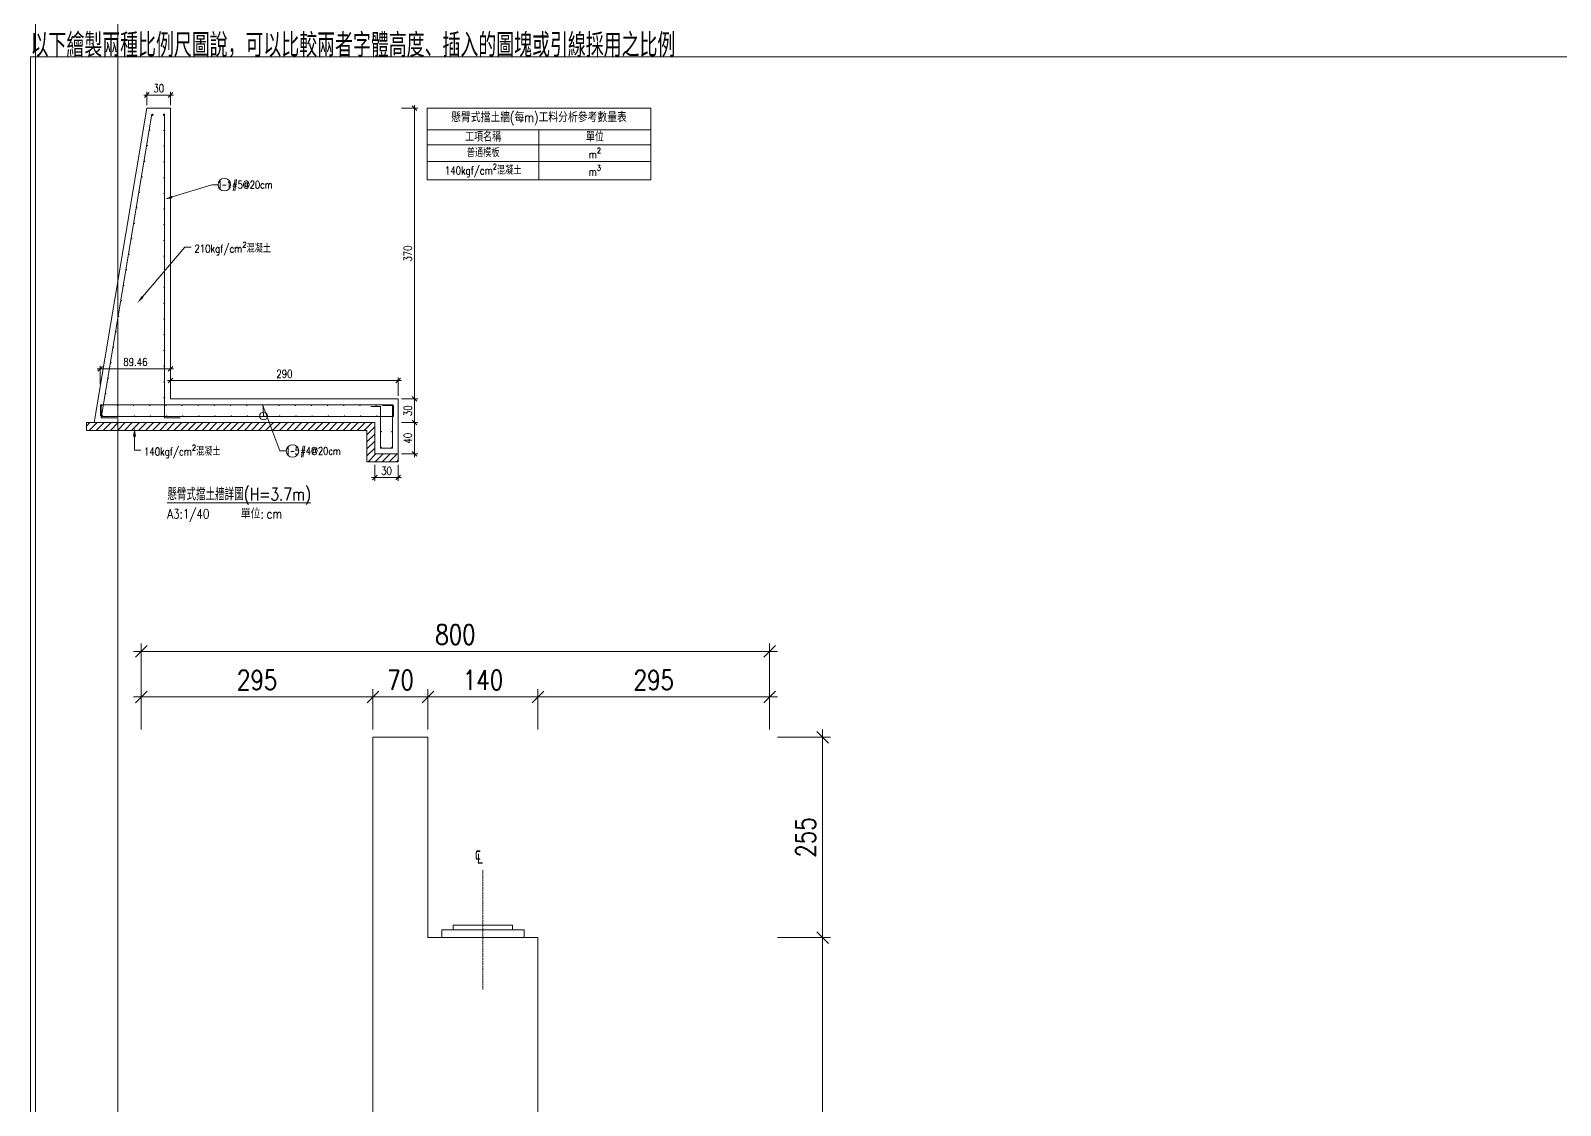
# Model space of a CAD drawing. Header units: metres. Extents: x 32532 to 44888, y 17979 to 24114.
# Drawn here: x 34699 to 36646, y 19413 to 20781 of the extents above; entities that cross this region are included whole.
import ezdxf
from ezdxf import colors
from ezdxf.entities.mleader import LeaderData, LeaderLine
from ezdxf.enums import TextEntityAlignment as Align
from ezdxf.math import Vec2, Vec3

# ---------------------------------------------------------------- set-up
doc = ezdxf.new("R2010")
doc.units = ezdxf.units.M
doc.linetypes.add('DASHED2', pattern=[0.375, 0.25, -0.125])
doc.layers.get('0').update_dxf_attribs({"linetype": 'CONTINUOUS', "lineweight": 0})
doc.layers.get('Defpoints').update_dxf_attribs({"linetype": 'CONTINUOUS', "lineweight": 0})
for name, color, linetype, lineweight in [('c3', 3, 'CONTINUOUS', 0), ('c6', 6, 'CONTINUOUS', 0), ('c7', 7, 'CONTINUOUS', 0), ('c9', 9, 'CONTINUOUS', 0), ('dim標註', 4, 'CONTINUOUS', 0), ('文字註解', 3, 'CONTINUOUS', 0)]:
    doc.layers.add(name, color=color, linetype=linetype, lineweight=lineweight)
doc.layers.add('mview', color=5, linetype='CONTINUOUS', lineweight=0, plot=False)
doc.styles.add('Aeh', font='simplex.shx', dxfattribs={"width": 0.8, "bigfont": 'ae.shx'})
doc.dimstyles.new('joe_40', dxfattribs={"dimscale": 40, "dimtxt": 0.25, "dimasz": 0.15, "dimexe": 0.1, "dimexo": 0.1, "dimgap": 0.09, "dimtad": 1, "dimrnd": 0.01, "dimdsep": 46, "dimtxsty": 'Aeh', "dimblk": 'OBLIQUE', "dimcen": 0.5, "dimdle": 0.1, "dimclrd": 256, "dimclre": 256, "dimclrt": 6, "dimadec": 0, "dimazin": 0, "dimtfac": 1, "dimtix": 1, "dimtmove": 2, "dimatfit": 3, "dimfxl": 1, "dimtolj": 1, "dimlwd": -1, "dimlwe": -1, "dimarcsym": 0})

# ---------------------------------------------------------------- blocks, each defined once
blk = doc.blocks.new('_Oblique')
at = {"color": 0, "linetype": 'ByBlock', "lineweight": -2}
blk.add_line((-0.5, -0.5), (0.5, 0.5), dxfattribs=at)
blk = doc.blocks.new('*D7')
at = {"layer": 'Defpoints', "color": 0, "transparency": 16777216}
for p in [(34876.8, 20698.8), (34846.8, 20682), (34876.8, 20682)]:
    blk.add_point(p, dxfattribs=at)
at = {"layer": 'dim標註', "transparency": 16777216}
for p, q in [((34842.8, 20698.8), (34880.8, 20698.8)), ((34846.8, 20686), (34846.8, 20702.8)), ((34876.8, 20686), (34876.8, 20702.8))]:
    blk.add_line(p, q, dxfattribs=at)
at = {"layer": 'dim標註', "transparency": 16777216, "xscale": 6, "yscale": 6, "zscale": 6, "rotation": 180}
blk.add_blockref('_Oblique', (34846.8, 20698.8), dxfattribs=at)
at = {"layer": 'dim標註', "transparency": 16777216, "xscale": 6, "yscale": 6, "zscale": 6}
blk.add_blockref('_Oblique', (34876.8, 20698.8), dxfattribs=at)
at = {"layer": 'dim標註', "color": 6, "transparency": 16777216, "insert": (34861.8, 20707.4), "char_height": 10, "attachment_point": 5, "style": 'Aeh'}
blk.add_mtext('\\A1;30', dxfattribs=at)
blk = doc.blocks.new('*D8')
at = {"layer": 'Defpoints', "color": 0, "transparency": 16777216}
for p in [(35166.8, 20312), (35166.8, 20282), (35187.5, 20282)]:
    blk.add_point(p, dxfattribs=at)
at = {"layer": 'dim標註', "transparency": 16777216}
for p, q in [((35187.5, 20316), (35187.5, 20278)), ((35170.8, 20312), (35191.5, 20312)), ((35170.8, 20282), (35191.5, 20282))]:
    blk.add_line(p, q, dxfattribs=at)
at = {"layer": 'dim標註', "transparency": 16777216, "xscale": 6, "yscale": 6, "zscale": 6}
for p, rotation in [((35187.5, 20312), 90), ((35187.5, 20282), 270)]:
    blk.add_blockref('_Oblique', p, dxfattribs=dict(at, rotation=rotation))
at = {"layer": 'dim標註', "color": 6, "transparency": 16777216, "insert": (35178.9, 20297), "char_height": 10, "attachment_point": 5, "rotation": 90, "style": 'Aeh'}
blk.add_mtext('\\A1;30', dxfattribs=at)
blk = doc.blocks.new('*D9')
at = {"layer": 'Defpoints', "color": 0, "transparency": 16777216}
for p in [(35166.8, 20282), (35187.5, 20282), (35166.8, 20242)]:
    blk.add_point(p, dxfattribs=at)
at = {"layer": 'dim標註', "transparency": 16777216}
for p, q in [((35170.8, 20282), (35191.5, 20282)), ((35187.5, 20238), (35187.5, 20286)), ((35170.8, 20242), (35191.5, 20242))]:
    blk.add_line(p, q, dxfattribs=at)
at = {"layer": 'dim標註', "transparency": 16777216, "xscale": 6, "yscale": 6, "zscale": 6}
for p, rotation in [((35187.5, 20282), 90), ((35187.5, 20242), 270)]:
    blk.add_blockref('_Oblique', p, dxfattribs=dict(at, rotation=rotation))
at = {"layer": 'dim標註', "color": 6, "transparency": 16777216, "insert": (35178.9, 20262), "char_height": 10, "attachment_point": 5, "rotation": 90, "style": 'Aeh'}
blk.add_mtext('\\A1;40', dxfattribs=at)
blk = doc.blocks.new('*D10')
at = {"layer": 'Defpoints', "color": 0, "transparency": 16777216}
for p in [(35136.8, 20232), (35166.8, 20232), (35136.8, 20211.9)]:
    blk.add_point(p, dxfattribs=at)
at = {"layer": 'dim標註', "transparency": 16777216}
for p, q in [((35136.8, 20228), (35136.8, 20207.9)), ((35166.8, 20228), (35166.8, 20207.9)), ((35170.8, 20211.9), (35132.8, 20211.9))]:
    blk.add_line(p, q, dxfattribs=at)
at = {"layer": 'dim標註', "transparency": 16777216, "xscale": 6, "yscale": 6, "zscale": 6, "rotation": 180}
blk.add_blockref('_Oblique', (35136.8, 20211.9), dxfattribs=at)
at = {"layer": 'dim標註', "transparency": 16777216, "xscale": 6, "yscale": 6, "zscale": 6}
blk.add_blockref('_Oblique', (35166.8, 20211.9), dxfattribs=at)
at = {"layer": 'dim標註', "color": 6, "transparency": 16777216, "insert": (35151.8, 20220.5), "char_height": 10, "attachment_point": 5, "style": 'Aeh'}
blk.add_mtext('\\A1;30', dxfattribs=at)
blk = doc.blocks.new('*D11')
at = {"layer": 'Defpoints', "color": 0, "transparency": 16777216}
for p in [(35166.8, 20335.3), (34876.8, 20312), (35166.8, 20312)]:
    blk.add_point(p, dxfattribs=at)
at = {"layer": 'dim標註', "transparency": 16777216}
for p, q in [((34872.8, 20335.3), (35170.8, 20335.3)), ((34876.8, 20316), (34876.8, 20339.3)), ((35166.8, 20316), (35166.8, 20339.3))]:
    blk.add_line(p, q, dxfattribs=at)
at = {"layer": 'dim標註', "transparency": 16777216, "xscale": 6, "yscale": 6, "zscale": 6, "rotation": 180}
blk.add_blockref('_Oblique', (34876.8, 20335.3), dxfattribs=at)
at = {"layer": 'dim標註', "transparency": 16777216, "xscale": 6, "yscale": 6, "zscale": 6}
blk.add_blockref('_Oblique', (35166.8, 20335.3), dxfattribs=at)
at = {"layer": 'dim標註', "color": 6, "transparency": 16777216, "insert": (35021.8, 20343.9), "char_height": 10, "attachment_point": 5, "style": 'Aeh'}
blk.add_mtext('\\A1;290', dxfattribs=at)
blk = doc.blocks.new('*D12')
at = {"layer": 'Defpoints', "color": 0, "transparency": 16777216}
for p in [(34787.4, 20350.3), (34787.4, 20326.9), (34876.8, 20312)]:
    blk.add_point(p, dxfattribs=at)
at = {"layer": 'dim標註', "transparency": 16777216}
for p, q in [((34787.4, 20330.9), (34787.4, 20354.3)), ((34876.8, 20316), (34876.8, 20354.3)), ((34880.8, 20350.3), (34783.4, 20350.3))]:
    blk.add_line(p, q, dxfattribs=at)
at = {"layer": 'dim標註', "transparency": 16777216, "xscale": 6, "yscale": 6, "zscale": 6, "rotation": 180}
blk.add_blockref('_Oblique', (34787.4, 20350.3), dxfattribs=at)
at = {"layer": 'dim標註', "transparency": 16777216, "xscale": 6, "yscale": 6, "zscale": 6}
blk.add_blockref('_Oblique', (34876.8, 20350.3), dxfattribs=at)
at = {"layer": 'dim標註', "color": 6, "transparency": 16777216, "insert": (34832.1, 20358.9), "char_height": 10, "attachment_point": 5, "style": 'Aeh'}
blk.add_mtext('\\A1;89.46', dxfattribs=at)
blk = doc.blocks.new('*D13')
at = {"layer": 'Defpoints', "color": 0, "transparency": 16777216}
for p in [(35166.8, 20682), (35187.5, 20682), (35166.8, 20312)]:
    blk.add_point(p, dxfattribs=at)
at = {"layer": 'dim標註', "transparency": 16777216}
for p, q in [((35187.5, 20308), (35187.5, 20686)), ((35170.8, 20682), (35191.5, 20682)), ((35170.8, 20312), (35191.5, 20312))]:
    blk.add_line(p, q, dxfattribs=at)
at = {"layer": 'dim標註', "transparency": 16777216, "xscale": 6, "yscale": 6, "zscale": 6}
for p, rotation in [((35187.5, 20682), 90), ((35187.5, 20312), 270)]:
    blk.add_blockref('_Oblique', p, dxfattribs=dict(at, rotation=rotation))
at = {"layer": 'dim標註', "color": 6, "transparency": 16777216, "insert": (35178.9, 20497), "char_height": 10, "attachment_point": 5, "rotation": 90, "style": 'Aeh'}
blk.add_mtext('\\A1;370', dxfattribs=at)
blk = doc.blocks.new('帶圓內容')
at = {"layer": 'dim標註', "transparency": 16777216}
blk.add_circle((0.2, 0), 0.2, dxfattribs=at)
at = {"layer": 'dim標註', "transparency": 16777216, "style": 'Aeh', "width": 0.5}
blk.add_attdef('編號', text='', height=0.24, dxfattribs=at).set_placement((0.2, 0), align=Align.MIDDLE_CENTER)
at = {"layer": 'dim標註', "transparency": 16777216, "style": 'Aeh', "width": 0.8}
blk.add_attdef('內容', text='', height=0.24, dxfattribs=at).set_placement((0.45, 0), align=Align.MIDDLE_LEFT)
blk = doc.blocks.new('_Origin')
at = {"color": 0, "linetype": 'ByBlock', "lineweight": -2}
blk.add_line((0, 0), (-1, 0), dxfattribs=at)
blk.add_circle((0, 0), 0.5, dxfattribs=at)
blk = doc.blocks.new('圖說名稱')
at = {"layer": 'dim標註', "style": 'Aeh', "width": 0.8}
blk.add_text('單位:', height=0.3, dxfattribs=at).set_placement((2.348, -0.618), align=Align.TOP_LEFT)
blk.add_attdef('圖說名稱', text='', height=0.4, dxfattribs=at).set_placement((0.007, -0.461), align=Align.BOTTOM_LEFT)
for tag, p in [('比例尺', (0.007, -0.618)), ('單位', (3.166, -0.618))]:
    blk.add_attdef(tag, text='', height=0.3, dxfattribs=at).set_placement(p, align=Align.TOP_LEFT)
blk = doc.blocks.new('*T20')
at = {"layer": 'Defpoints', "color": 8, "linetype": 'ByBlock', "lineweight": 0, "transparency": 16777216}
for p, q in [((0, 0), (284.6, 0)), ((0, 0), (0, -27.4)), ((284.6, 0), (284.6, -27.4))]:
    blk.add_line(p, q, dxfattribs=at)
at = {"layer": 'dim標註', "color": 0, "linetype": 'ByBlock', "lineweight": -2, "transparency": 16777216}
for p, q in [((0, -27.4), (284.6, -27.4)), ((0, -27.4), (0, -46.4)), ((142.3, -27.4), (142.3, -46.4)), ((284.6, -27.4), (284.6, -46.4)), ((0, -46.4), (284.6, -46.4)), ((0, -46.4), (0, -91)), ((142.3, -46.4), (142.3, -91)), ((284.6, -46.4), (284.6, -91)), ((0, -67.7), (284.6, -67.7)), ((0, -91), (284.6, -91))]:
    blk.add_line(p, q, dxfattribs=at)
at = {"layer": 'dim標註', "transparency": 16777216, "attachment_point": 5, "style": 'Aeh'}
for s, insert, char_height, width in [('懸臂式擋土牆(每m)工料分析參考數量表', (142.3, -13.7), 12, 281.615), ('工項名稱', (71.2, -36.9), 11, 139.308), ('單位', (213.5, -36.9), 11, 139.308), ('普通模板', (71.2, -57), 10, 139.308), ('\\A1;m{\\H0.7x;\\S2^ ;}', (213.5, -57), 10, 139.308), ('\\A1;140kgf/cm{\\H0.7x;\\S2^ ;}混凝土', (71.2, -79.3), 10, 139.308), ('\\A1;m{\\H0.7x;\\S3^ ;}', (213.5, -79.3), 10, 139.308)]:
    blk.add_mtext(s, dxfattribs=dict(at, insert=insert, char_height=char_height, width=width))
blk = doc.blocks.new('*D21')
at = {"layer": 'Defpoints', "color": 0, "transparency": 16777216}
for p in [(35204.6, 19932.7), (35134.6, 19881.3), (35204.6, 19881.3)]:
    blk.add_point(p, dxfattribs=at)
at = {"layer": 'dim標註', "transparency": 16777216}
for p, q in [((35124.6, 19932.7), (35214.6, 19932.7)), ((35134.6, 19891.3), (35134.6, 19942.7)), ((35204.6, 19891.3), (35204.6, 19942.7))]:
    blk.add_line(p, q, dxfattribs=at)
at = {"layer": 'dim標註', "transparency": 16777216, "xscale": 15, "yscale": 15, "zscale": 15, "rotation": 180}
blk.add_blockref('_Oblique', (35134.6, 19932.7), dxfattribs=at)
at = {"layer": 'dim標註', "transparency": 16777216, "xscale": 15, "yscale": 15, "zscale": 15}
blk.add_blockref('_Oblique', (35204.6, 19932.7), dxfattribs=at)
at = {"layer": 'dim標註', "color": 6, "transparency": 16777216, "insert": (35169.6, 19954.2), "char_height": 25, "attachment_point": 5, "style": 'Aeh'}
blk.add_mtext('\\A1;70', dxfattribs=at)
blk = doc.blocks.new('*D22')
at = {"layer": 'Defpoints', "color": 0, "transparency": 16777216}
for p in [(35344.6, 19932.7), (35204.6, 19881.3), (35344.6, 19881.3)]:
    blk.add_point(p, dxfattribs=at)
at = {"layer": 'dim標註', "transparency": 16777216}
for p, q in [((35194.6, 19932.7), (35354.6, 19932.7)), ((35204.6, 19891.3), (35204.6, 19942.7)), ((35344.6, 19891.3), (35344.6, 19942.7))]:
    blk.add_line(p, q, dxfattribs=at)
at = {"layer": 'dim標註', "transparency": 16777216, "xscale": 15, "yscale": 15, "zscale": 15, "rotation": 180}
blk.add_blockref('_Oblique', (35204.6, 19932.7), dxfattribs=at)
at = {"layer": 'dim標註', "transparency": 16777216, "xscale": 15, "yscale": 15, "zscale": 15}
blk.add_blockref('_Oblique', (35344.6, 19932.7), dxfattribs=at)
at = {"layer": 'dim標註', "color": 6, "transparency": 16777216, "insert": (35274.6, 19954.2), "char_height": 25, "attachment_point": 5, "style": 'Aeh'}
blk.add_mtext('\\A1;140', dxfattribs=at)
blk = doc.blocks.new('*D23')
at = {"layer": 'Defpoints', "color": 0, "transparency": 16777216}
for p in [(35639.6, 19932.7), (35344.6, 19881.3), (35639.6, 19881.3)]:
    blk.add_point(p, dxfattribs=at)
at = {"layer": 'dim標註', "transparency": 16777216}
for p, q in [((35334.6, 19932.7), (35649.6, 19932.7)), ((35344.6, 19891.3), (35344.6, 19942.7)), ((35639.6, 19891.3), (35639.6, 19942.7))]:
    blk.add_line(p, q, dxfattribs=at)
at = {"layer": 'dim標註', "transparency": 16777216, "xscale": 15, "yscale": 15, "zscale": 15, "rotation": 180}
blk.add_blockref('_Oblique', (35344.6, 19932.7), dxfattribs=at)
at = {"layer": 'dim標註', "transparency": 16777216, "xscale": 15, "yscale": 15, "zscale": 15}
blk.add_blockref('_Oblique', (35639.6, 19932.7), dxfattribs=at)
at = {"layer": 'dim標註', "color": 6, "transparency": 16777216, "insert": (35492.1, 19954.2), "char_height": 25, "attachment_point": 5, "style": 'Aeh'}
blk.add_mtext('\\A1;295', dxfattribs=at)
blk = doc.blocks.new('*D24')
at = {"layer": 'Defpoints', "color": 0, "transparency": 16777216}
for p in [(35134.6, 19932.7), (34839.6, 19881.3), (35134.6, 19881.3)]:
    blk.add_point(p, dxfattribs=at)
at = {"layer": 'dim標註', "transparency": 16777216}
for p, q in [((34829.6, 19932.7), (35144.6, 19932.7)), ((34839.6, 19891.3), (34839.6, 19942.7)), ((35134.6, 19891.3), (35134.6, 19942.7))]:
    blk.add_line(p, q, dxfattribs=at)
at = {"layer": 'dim標註', "transparency": 16777216, "xscale": 15, "yscale": 15, "zscale": 15, "rotation": 180}
blk.add_blockref('_Oblique', (34839.6, 19932.7), dxfattribs=at)
at = {"layer": 'dim標註', "transparency": 16777216, "xscale": 15, "yscale": 15, "zscale": 15}
blk.add_blockref('_Oblique', (35134.6, 19932.7), dxfattribs=at)
at = {"layer": 'dim標註', "color": 6, "transparency": 16777216, "insert": (34987.1, 19954.2), "char_height": 25, "attachment_point": 5, "style": 'Aeh'}
blk.add_mtext('\\A1;295', dxfattribs=at)
blk = doc.blocks.new('*D25')
at = {"layer": 'Defpoints', "color": 0, "transparency": 16777216}
for p in [(35639.6, 19990.6), (34839.6, 19881.3), (35639.6, 19881.3)]:
    blk.add_point(p, dxfattribs=at)
at = {"layer": 'dim標註', "transparency": 16777216}
for p, q in [((34829.6, 19990.6), (35649.6, 19990.6)), ((34839.6, 19891.3), (34839.6, 20000.6)), ((35639.6, 19891.3), (35639.6, 20000.6))]:
    blk.add_line(p, q, dxfattribs=at)
at = {"layer": 'dim標註', "transparency": 16777216, "xscale": 15, "yscale": 15, "zscale": 15, "rotation": 180}
blk.add_blockref('_Oblique', (34839.6, 19990.6), dxfattribs=at)
at = {"layer": 'dim標註', "transparency": 16777216, "xscale": 15, "yscale": 15, "zscale": 15}
blk.add_blockref('_Oblique', (35639.6, 19990.6), dxfattribs=at)
at = {"layer": 'dim標註', "color": 6, "transparency": 16777216, "insert": (35239.6, 20012.1), "char_height": 25, "attachment_point": 5, "style": 'Aeh'}
blk.add_mtext('\\A1;800', dxfattribs=at)
blk = doc.blocks.new('*D26')
at = {"layer": 'Defpoints', "color": 0, "transparency": 16777216}
for p in [(35639.6, 19881.3), (35707, 19881.3), (35639.6, 19626.3)]:
    blk.add_point(p, dxfattribs=at)
at = {"layer": 'dim標註', "transparency": 16777216}
for p, q in [((35707, 19616.3), (35707, 19891.3)), ((35649.6, 19881.3), (35717, 19881.3)), ((35649.6, 19626.3), (35717, 19626.3))]:
    blk.add_line(p, q, dxfattribs=at)
at = {"layer": 'dim標註', "transparency": 16777216, "xscale": 15, "yscale": 15, "zscale": 15}
for p, rotation in [((35707, 19881.3), 90), ((35707, 19626.3), 270)]:
    blk.add_blockref('_Oblique', p, dxfattribs=dict(at, rotation=rotation))
at = {"layer": 'dim標註', "color": 6, "transparency": 16777216, "insert": (35685.5, 19753.8), "char_height": 25, "attachment_point": 5, "rotation": 90, "style": 'Aeh'}
blk.add_mtext('\\A1;255', dxfattribs=at)
blk = doc.blocks.new('*D27')
at = {"layer": 'Defpoints', "color": 0, "transparency": 16777216}
for p in [(35639.6, 19626.3), (35707, 19626.3), (35639.6, 19126.3)]:
    blk.add_point(p, dxfattribs=at)
at = {"layer": 'dim標註', "transparency": 16777216}
for p, q in [((35707, 19116.3), (35707, 19636.3)), ((35649.6, 19626.3), (35717, 19626.3)), ((35649.6, 19126.3), (35717, 19126.3))]:
    blk.add_line(p, q, dxfattribs=at)
at = {"layer": 'dim標註', "transparency": 16777216, "xscale": 15, "yscale": 15, "zscale": 15}
for p, rotation in [((35707, 19626.3), 90), ((35707, 19126.3), 270)]:
    blk.add_blockref('_Oblique', p, dxfattribs=dict(at, rotation=rotation))
at = {"layer": 'dim標註', "color": 6, "transparency": 16777216, "insert": (35685.5, 19376.3), "char_height": 25, "attachment_point": 5, "rotation": 90, "style": 'Aeh'}
blk.add_mtext('\\A1;500', dxfattribs=at)

msp = doc.modelspace()

# ---------------------------------------------------------------- hatches: boundary and pattern name
at = {"layer": 'c6'}
h = msp.add_hatch(dxfattribs=at)
h.set_pattern_fill('ANSI31', color=256, scale=2)
h.set_pattern_definition([(45, (-1663.14, 0), (-4.4901281, 4.4901281), [])])
h.paths.add_polyline_path([(34769.819, 20281.953), (34769.819, 20271.953), (34836.819, 20271.953), (35126.819, 20271.953), (35126.819, 20231.953), (35136.819, 20231.953), (35166.819, 20231.953), (35166.819, 20241.953), (35136.819, 20241.953), (35136.819, 20281.953)])

# ---------------------------------------------------------------- linework, layer by layer
at = {"layer": 'c3'}
for points in [[(34853.167, 20674.453), (34788.446, 20288.059), (34808.68, 20288.059)], [(34869.319, 20674.453), (34869.319, 20288.059), (34889.319, 20288.059)], [(35159.937, 20290.453), (35159.937, 20304.453), (34787.758, 20304.453), (34787.758, 20290.453)], [(35160.859, 20303.453), (35160.859, 20289.453), (34788.68, 20289.453), (34788.68, 20303.453)], [(35146.819, 20303.453), (35159.319, 20303.453), (35159.319, 20281.953), (35159.319, 20249.453), (35144.319, 20249.453), (35144.319, 20302.453), (35131.819, 20302.453)]]:
    msp.add_lwpolyline(points, dxfattribs=at)
at = {"layer": 'c3', "const_width": 0.8}
for points in [[(34853.444, 20673.653, 1), (34854.244, 20673.653, 1)], [(34868.119, 20673.653, 1), (34868.919, 20673.653, 1)], [(34850.14, 20653.928, 1), (34850.94, 20653.928, 1)], [(34868.119, 20653.653, 1), (34868.919, 20653.653, 1)], [(34846.836, 20634.203, 1), (34847.636, 20634.203, 1)], [(34868.119, 20633.653, 1), (34868.919, 20633.653, 1)], [(34843.533, 20614.477, 1), (34844.333, 20614.477, 1)], [(34868.119, 20613.653, 1), (34868.919, 20613.653, 1)], [(34840.229, 20594.752, 1), (34841.029, 20594.752, 1)], [(34868.119, 20593.653, 1), (34868.919, 20593.653, 1)], [(34836.925, 20575.027, 1), (34837.725, 20575.027, 1)], [(34868.119, 20573.653, 1), (34868.919, 20573.653, 1)], [(34833.621, 20555.302, 1), (34834.421, 20555.302, 1)], [(34868.119, 20553.653, 1), (34868.919, 20553.653, 1)], [(34830.317, 20535.577, 1), (34831.117, 20535.577, 1)], [(34868.119, 20533.653, 1), (34868.919, 20533.653, 1)], [(34827.013, 20515.851, 1), (34827.813, 20515.851, 1)], [(34868.119, 20513.653, 1), (34868.919, 20513.653, 1)], [(34823.709, 20496.126, 1), (34824.509, 20496.126, 1)], [(34868.119, 20493.653, 1), (34868.919, 20493.653, 1)], [(34820.405, 20476.401, 1), (34821.205, 20476.401, 1)], [(34868.119, 20473.653, 1), (34868.919, 20473.653, 1)], [(34817.101, 20456.676, 1), (34817.901, 20456.676, 1)], [(34868.119, 20453.653, 1), (34868.919, 20453.653, 1)], [(34813.797, 20436.951, 1), (34814.597, 20436.951, 1)], [(34868.119, 20433.653, 1), (34868.919, 20433.653, 1)], [(34810.493, 20417.225, 1), (34811.293, 20417.225, 1)], [(34868.119, 20413.653, 1), (34868.919, 20413.653, 1)], [(34807.189, 20397.5, 1), (34807.989, 20397.5, 1)], [(34868.119, 20393.653, 1), (34868.919, 20393.653, 1)], [(34803.885, 20377.775, 1), (34804.685, 20377.775, 1)], [(34868.119, 20373.653, 1), (34868.919, 20373.653, 1)], [(34800.581, 20358.05, 1), (34801.381, 20358.05, 1)], [(34868.119, 20353.653, 1), (34868.919, 20353.653, 1)], [(34797.277, 20338.324, 1), (34798.077, 20338.324, 1)], [(34868.119, 20333.653, 1), (34868.919, 20333.653, 1)], [(34793.973, 20318.599, 1), (34794.773, 20318.599, 1)], [(34868.119, 20313.653, 1), (34868.919, 20313.653, 1)], [(34788.158, 20303.653, 1), (34788.958, 20303.653, 1)], [(34808.743, 20303.653, 1), (34809.543, 20303.653, 1)], [(34829.329, 20303.653, 1), (34830.129, 20303.653, 1)], [(34849.914, 20303.653, 1), (34850.714, 20303.653, 1)], [(34870.5, 20303.653, 1), (34871.3, 20303.653, 1)], [(34891.085, 20303.653, 1), (34891.885, 20303.653, 1)], [(34911.67, 20303.653, 1), (34912.47, 20303.653, 1)], [(34932.256, 20303.653, 1), (34933.056, 20303.653, 1)], [(34952.841, 20303.653, 1), (34953.641, 20303.653, 1)], [(34973.427, 20303.653, 1), (34974.227, 20303.653, 1)], [(34994.012, 20303.653, 1), (34994.812, 20303.653, 1)], [(35014.597, 20303.653, 1), (35015.397, 20303.653, 1)], [(35035.183, 20303.653, 1), (35035.983, 20303.653, 1)], [(35055.768, 20303.653, 1), (35056.568, 20303.653, 1)], [(35076.354, 20303.653, 1), (35077.154, 20303.653, 1)], [(35096.939, 20303.653, 1), (35097.739, 20303.653, 1)], [(35117.524, 20303.653, 1), (35118.324, 20303.653, 1)], [(35138.11, 20303.653, 1), (35138.91, 20303.653, 1)], [(35158.695, 20303.653, 1), (35159.495, 20303.653, 1)], [(34789.08, 20290.253, -1), (34789.88, 20290.253, -1)], [(34809.665, 20290.253, -1), (34810.465, 20290.253, -1)], [(34830.251, 20290.253, -1), (34831.051, 20290.253, -1)], [(34850.836, 20290.253, -1), (34851.636, 20290.253, -1)], [(34871.421, 20290.253, -1), (34872.221, 20290.253, -1)], [(34892.007, 20290.253, -1), (34892.807, 20290.253, -1)], [(34912.592, 20290.253, -1), (34913.392, 20290.253, -1)], [(34933.178, 20290.253, -1), (34933.978, 20290.253, -1)], [(34953.763, 20290.253, -1), (34954.563, 20290.253, -1)], [(34974.348, 20290.253, -1), (34975.148, 20290.253, -1)], [(34994.934, 20290.253, -1), (34995.734, 20290.253, -1)], [(35015.519, 20290.253, -1), (35016.319, 20290.253, -1)], [(35036.105, 20290.253, -1), (35036.905, 20290.253, -1)], [(35056.69, 20290.253, -1), (35057.49, 20290.253, -1)], [(35077.275, 20290.253, -1), (35078.075, 20290.253, -1)], [(35097.861, 20290.253, -1), (35098.661, 20290.253, -1)], [(35118.446, 20290.253, -1), (35119.246, 20290.253, -1)], [(35139.032, 20290.253, -1), (35139.832, 20290.253, -1)], [(35159.617, 20290.253, -1), (35160.417, 20290.253, -1)], [(35144.719, 20270.253, 1), (35145.519, 20270.253, 1)], [(35158.919, 20270.253, -1), (35158.119, 20270.253, -1)], [(35144.719, 20250.253, 1), (35145.519, 20250.253, 1)], [(35158.919, 20250.253, -1), (35158.119, 20250.253, -1)]]:
    msp.add_lwpolyline(points, format="xyb", close=True, dxfattribs=at)
at = {"layer": 'c3'}
for centre in [(34853.844, 20673.653), (34868.519, 20673.653), (34788.558, 20303.653), (34789.48, 20290.253)]:
    msp.add_circle(centre, 0.8, dxfattribs=at)
at = {"layer": 'c6'}
msp.add_lwpolyline([(35166.819, 20241.953), (35166.819, 20231.953), (35136.819, 20231.953), (35126.819, 20231.953), (35126.819, 20271.953), (34836.819, 20271.953), (34769.819, 20271.953), (34769.819, 20281.953), (35136.819, 20281.953), (35136.819, 20241.953)], close=True, dxfattribs=at)
at = {"layer": 'c7'}
for points in [[(34846.819, 20681.953), (34876.819, 20681.953), (34876.819, 20311.953), (35166.819, 20311.953), (35166.819, 20281.953), (35166.819, 20241.953), (35136.819, 20241.953), (35136.819, 20281.953), (34846.819, 20281.953), (34779.819, 20281.953)], [(35134.557, 19881.331), (35204.557, 19881.331), (35204.557, 19626.331), (35344.557, 19626.331), (35344.557, 19126.331), (35639.557, 19126.331), (35639.557, 18926.331), (34839.557, 18926.331), (34839.557, 19126.331), (35134.557, 19126.331)]]:
    msp.add_lwpolyline(points, close=True, dxfattribs=at)
at = {"layer": 'c7', "linetype": 'DASHED2'}
msp.add_lwpolyline([(35274.557, 19560.397), (35274.557, 19712.264)], dxfattribs=at)
at = {"layer": 'c9'}
for points in [[(35222.057, 19626.331), (35327.057, 19626.331), (35327.057, 19636.331), (35222.057, 19636.331)], [(35236.707, 19636.331), (35312.407, 19636.331), (35312.407, 19642.403), (35236.707, 19642.403)]]:
    msp.add_lwpolyline(points, close=True, dxfattribs=at)
at = {"layer": 'mview'}
for p in [(34704.846, 23748.941), (34809.779, 23748.941)]:
    msp.add_xline(p, (0, 1), dxfattribs=at)
msp.add_lwpolyline([(34698.695, 20747.25), (38671.195, 20747.25), (38671.195, 17979.25), (34698.695, 17979.25)], close=True, dxfattribs=at)

# ---------------------------------------------------------------- block references
msp.add_blockref('*T20', (35203.624, 20681.953))
at = {"layer": 'dim標註', "xscale": 40, "yscale": 40, "zscale": 40}
msp.add_blockref('圖說名稱', (34872.458, 20196.439), dxfattribs=at).add_auto_attribs({'圖說名稱': '%%U懸臂式擋土牆詳圖(H=3.7m)', '比例尺': 'A3:1/40', '單位': 'cm'})

# ---------------------------------------------------------------- texts
at = {"layer": '文字註解', "style": 'Aeh', "width": 0.8}
msp.add_text('以下繪製兩種比例尺圖說，可以比較兩者字體高度、插入的圖塊或引線採用之比例', height=30, dxfattribs=at).set_placement((34698.695, 20747.25))
at = {"layer": '文字註解', "style": 'Aeh', "oblique": 1, "width": 0.8}
msp.add_text('℄', height=20, dxfattribs=at).set_placement((35263.919, 19722.364))

# ---------------------------------------------------------------- dimensions: what is measured, and where the dimension line sits
at = {"layer": 'dim標註'}
for base, p1, p2, picture, middle in [((34876.819, 20698.813), (34846.819, 20681.953), (34876.819, 20681.953), '*D7', (34861.819, 20707.413)), ((34787.3541, 20350.26056), (34876.81905, 20311.95299), (34787.3541, 20326.93837), '*D12', (34832.08658, 20358.86056)), ((35166.819, 20335.275), (34876.819, 20311.953), (35166.819, 20311.953), '*D11', (35021.819, 20343.875)), ((35136.819, 20211.886), (35166.819, 20231.953), (35136.819, 20231.953), '*D10', (35151.819, 20220.486))]:
    dim = msp.add_linear_dim(base=base, p1=p1, p2=p2, dimstyle='joe_40', dxfattribs=at)
    dim.commit()
    dim.dimension.update_dxf_attribs({"geometry": picture, "text_midpoint": middle})
for base, p1, p2, picture, middle in [((35187.485, 20681.953), (35166.819, 20311.953), (35166.819, 20681.953), '*D13', (35178.885, 20496.953)), ((35187.485, 20281.953), (35166.819, 20311.953), (35166.819, 20281.953), '*D8', (35178.885, 20296.953)), ((35187.485, 20281.953), (35166.819, 20241.953), (35166.819, 20281.953), '*D9', (35178.885, 20261.953))]:
    dim = msp.add_linear_dim(base=base, p1=p1, p2=p2, angle=90, dimstyle='joe_40', dxfattribs=at)
    dim.commit()
    dim.dimension.update_dxf_attribs({"geometry": picture, "text_midpoint": middle})
for base, p1, p2, picture, middle in [((35639.557, 19990.594), (34839.557, 19881.331), (35639.557, 19881.331), '*D25', (35239.557, 20012.094)), ((35134.557, 19932.713), (34839.557, 19881.331), (35134.557, 19881.331), '*D24', (34987.057, 19954.213)), ((35204.557, 19932.713), (35134.557, 19881.331), (35204.557, 19881.331), '*D21', (35169.557, 19954.213)), ((35344.557, 19932.713), (35204.557, 19881.331), (35344.557, 19881.331), '*D22', (35274.557, 19954.213)), ((35639.557, 19932.713), (35344.557, 19881.331), (35639.557, 19881.331), '*D23', (35492.057, 19954.213))]:
    dim = msp.add_linear_dim(base=base, p1=p1, p2=p2, dimstyle='joe_40', override={"dimscale": 100}, dxfattribs=at)
    dim.commit()
    dim.dimension.update_dxf_attribs({"geometry": picture, "text_midpoint": middle})
for base, p1, p2, picture, middle in [((35706.963, 19881.331), (35639.557, 19626.331), (35639.557, 19881.331), '*D26', (35685.463, 19753.831)), ((35706.963, 19626.331), (35639.557, 19126.331), (35639.557, 19626.331), '*D27', (35685.463, 19376.331))]:
    dim = msp.add_linear_dim(base=base, p1=p1, p2=p2, angle=90, dimstyle='joe_40', override={"dimscale": 100}, dxfattribs=at)
    dim.commit()
    dim.dimension.update_dxf_attribs({"geometry": picture, "text_midpoint": middle})

# ---------------------------------------------------------------- leaders
ml = msp.add_multileader_block('Standard', dxfattribs=at)
ml.set_content('帶圓內容', color=6, scale=40)
ml.set_attribute('內容', '#5@20cm', width=0)
ml.set_attribute('編號', '1-1', width=0)
ml.set_leader_properties(color=256, linetype='ByLayer', lineweight=-1)
ml.build(insert=Vec2(0, 0))
ml.multileader.update_dxf_attribs({"text_right_attachment_type": 6, "dogleg_length": 0.2, "arrow_head_size": 10, "scale": 40})
ctx = ml.context
ctx.base_point, ctx.scale, ctx.char_height, ctx.arrow_head_size, ctx.landing_gap_size, ctx.plane_origin = Vec3(34937.368, 20584.632), 40, 10, 10, 4, Vec3(34869.319, 20566.086)
ctx.right_attachment = 6
notes = []
notes.append((ctx, [(0, (1, 1, 0), (34929.368, 20584.632), (1, 0), 8, [(0, [(34869.319, 20566.086)], 0, [])])]))
ctx.block.insert = Vec3(34937.368, 20584.632)
ml = msp.add_multileader_mtext('Standard', dxfattribs=at)
ml.set_content('\\A1;210kgf/cm{\\H0.7x;\\S2^ ;}混凝土', color=6, style='Aeh')
ml.set_leader_properties(color=256, linetype='ByLayer', lineweight=-1)
ml.build(insert=Vec2(0, 0))
ml.multileader.update_dxf_attribs({"text_right_attachment_type": 6, "dogleg_length": 0.2, "arrow_head_size": 10, "scale": 40})
ctx = ml.context
ctx.base_point, ctx.scale, ctx.char_height, ctx.arrow_head_size, ctx.landing_gap_size, ctx.plane_origin = Vec3(34903.207, 20505.03), 40, 10, 10, 4, Vec3(34834.606, 20434.109)
ctx.right_attachment = 6
notes.append((ctx, [(0, (1, 1, 0), (34895.207, 20505.03), (1, 0), 8, [(0, [(34834.606, 20434.109)], 0, [])])]))
ctx.mtext.insert, ctx.mtext.flow_direction = Vec3(34907.207, 20511.697), 5
ml = msp.add_multileader_block('Standard', dxfattribs=at)
ml.set_content('帶圓內容', color=6, scale=40)
ml.set_attribute('內容', '#4@20cm', width=0)
ml.set_attribute('編號', '1-5', width=0)
ml.set_leader_properties(color=256, linetype='ByLayer', lineweight=-1)
ml.set_arrow_properties(name='ORIGIN')
ml.build(insert=Vec2(0, 0))
ml.multileader.update_dxf_attribs({"text_right_attachment_type": 6, "dogleg_length": 0.2, "arrow_head_size": 10, "scale": 40})
ctx = ml.context
ctx.base_point, ctx.scale, ctx.char_height, ctx.arrow_head_size, ctx.landing_gap_size, ctx.plane_origin = Vec3(35024.158, 20245.752), 40, 10, 10, 4, Vec3(34995.334, 20290.253)
ctx.right_attachment = 6
notes.append((ctx, [(0, (1, 1, 0), (35016.158, 20245.752), (1, 0), 8, [(1, [(34995.334, 20290.253), (34994.412, 20303.653)], 0, [])])]))
ctx.block.insert = Vec3(35024.158, 20245.752)
ml = msp.add_multileader_mtext('Standard', dxfattribs=at)
ml.set_content('\\A1;140kgf/cm{\\H0.7x;\\S2^ ;}混凝土', color=6, style='Aeh')
ml.set_leader_properties(color=256, linetype='ByLayer', lineweight=-1)
ml.build(insert=Vec2(0, 0))
ml.multileader.update_dxf_attribs({"text_right_attachment_type": 6, "dogleg_length": 0.1, "arrow_head_size": 12, "scale": 40})
ctx = ml.context
ctx.base_point, ctx.scale, ctx.char_height, ctx.arrow_head_size, ctx.landing_gap_size, ctx.plane_origin = Vec3(34838.999, 20246.691), 40, 10, 12, 4, Vec3(34830.999, 20275.752)
ctx.right_attachment = 6
notes.append((ctx, [(0, (1, 1, 0), (34830.999, 20246.691), (1, 0), 8, [(0, [(34830.999, 20275.752)], 0, [])])]))
ctx.mtext.insert, ctx.mtext.flow_direction = Vec3(34842.999, 20253.358), 5
for ctx, leaders in notes:
    for number, flags, end, landing, length, lines in leaders:
        leader = LeaderData()
        leader.index, (leader.has_last_leader_line, leader.has_dogleg_vector, leader.attachment_direction) = number, flags
        leader.last_leader_point, leader.dogleg_vector, leader.dogleg_length = Vec3(end), Vec3(landing), length
        for number, points, colour, breaks in lines:
            line = LeaderLine()
            line.index, line.vertices, line.color, line.breaks = number, Vec3.list(points), colors.encode_raw_color(colour), breaks
            leader.lines.append(line)
        ctx.leaders.append(leader)

doc.saveas('drawing.dxf')
